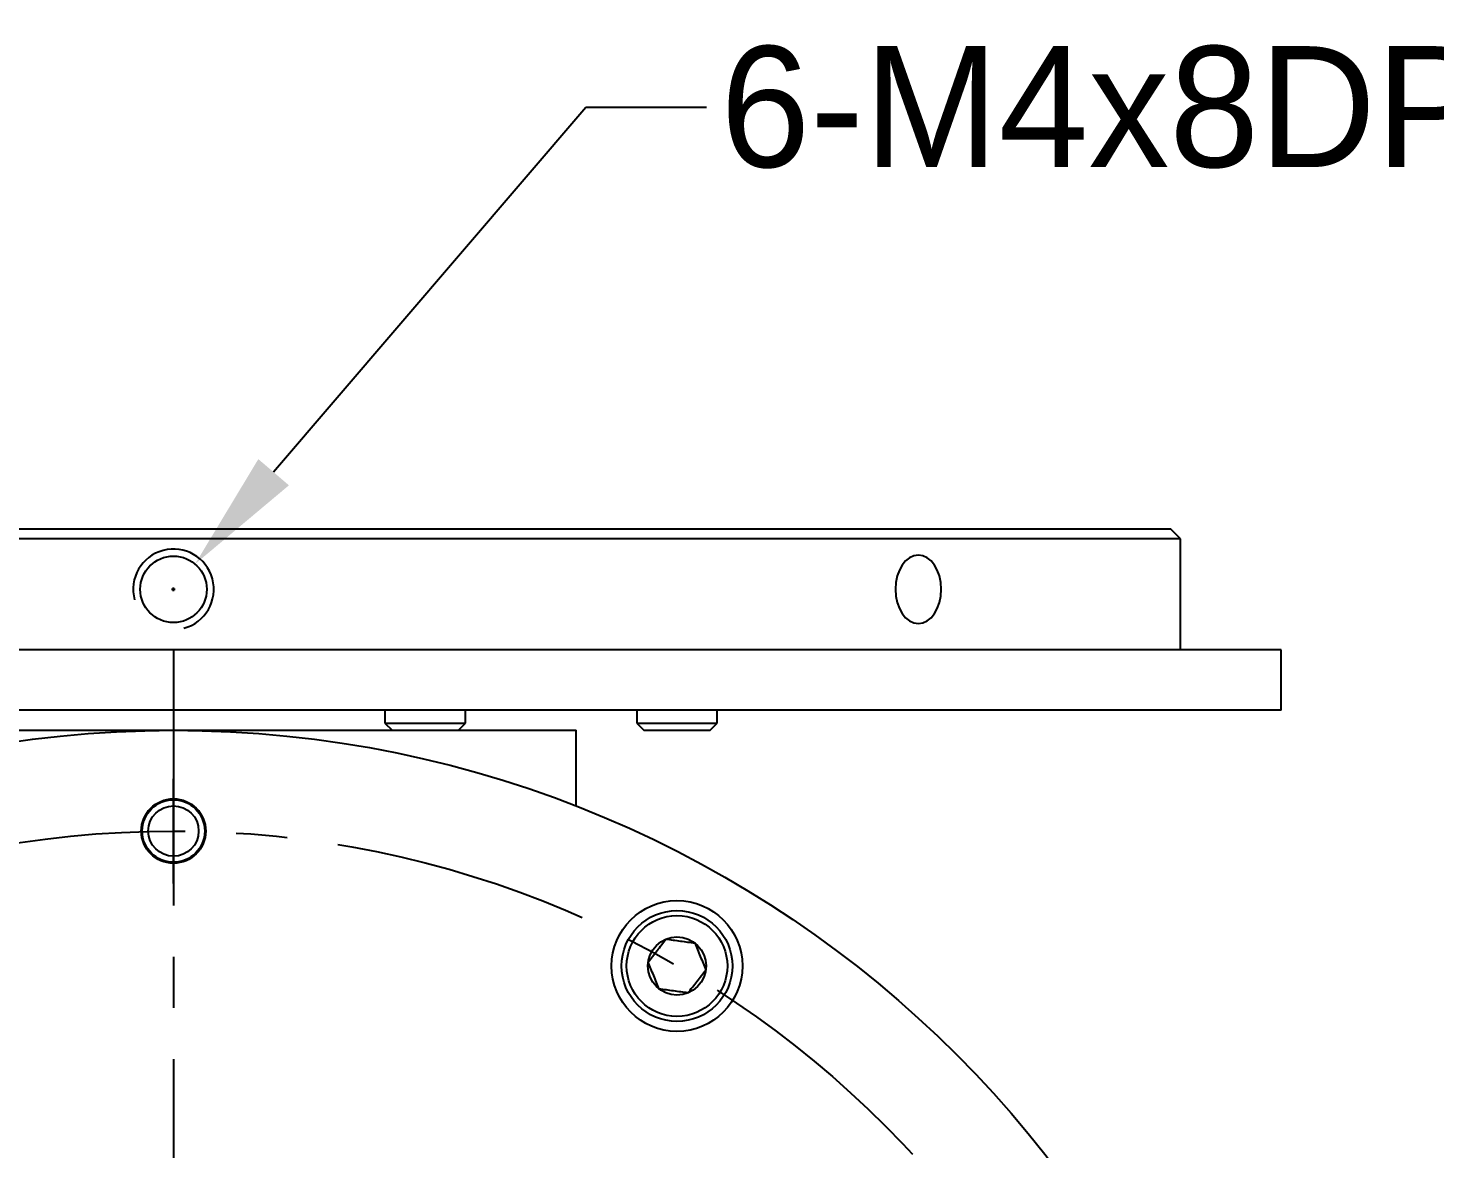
# Model space of a CAD drawing. Extents: x -151 to 841, y 0 to 594.
# Drawn here: x 673.8 to 743.6, y 331.2 to 386.9 of the extents above; entities that cross this region are included whole.
import ezdxf

# ---------------------------------------------------------------- set-up
doc = ezdxf.new("R2010")
doc.units = 0
doc.header["$PDSIZE"] = -1
doc.linetypes.add('CENTERX2', pattern=[20.32, 12.7, -2.54, 2.54, -2.54])
doc.layers.get('0').update_dxf_attribs({"linetype": 'CONTINUOUS'})
doc.layers.get('DEFPOINTS').update_dxf_attribs({"linetype": 'CONTINUOUS'})
doc.layers.add('$TD_AUDIT_GENERATED__25B7_', color=1, linetype='CENTERX2')
doc.layers.add('$TD_AUDIT_GENERATED__25BB_', color=3, linetype='CONTINUOUS')
doc.styles.add('$TD_AUDIT_GENERATED__25BE_', font='GOTHIC.TTF')
doc.dimstyles.new('$TD_AUDIT_GENERATED__25C1_', dxfattribs={"dimtxt": 4, "dimasz": 4, "dimexe": 0.5, "dimexo": 0.3, "dimgap": 0.396875, "dimtad": 0, "dimtih": 1, "dimtoh": 1, "dimdec": 1, "dimzin": 12, "dimtxsty": '$TD_AUDIT_GENERATED__25BE_', "dimcen": 0.09, "dimclrd": 3, "dimclre": 3, "dimclrt": 3, "dimazin": 3, "dimtm": 1e-09, "dimtfac": 1, "dimtdec": 1, "dimtofl": 0, "dimtmove": 0, "dimatfit": 3})

# ---------------------------------------------------------------- blocks, each defined once
blk = doc.blocks.new('*U130')
at = {"layer": '$TD_AUDIT_GENERATED__25B7_'}
blk.add_line((-1.3, -2.252), (1.3, 2.252), dxfattribs=at)
blk = doc.blocks.new('*U131')
at = {"color": 0, "linetype": 'BYBLOCK'}
blk.add_blockref('*U130', (201.744, 306.926), dxfattribs=at)
blk = doc.blocks.new('*D168')
at = {"layer": '$TD_AUDIT_GENERATED__25BB_', "color": 3}
for p, q in [((701.466, 382.921), (685.973, 364.813)), ((707.466, 382.921), (701.466, 382.921)), ((681, 358.91), (681, 359.09)), ((680.91, 359), (681.09, 359))]:
    blk.add_line(p, q, dxfattribs=at)
blk.add_solid([(685.213, 365.463), (686.733, 364.163), (682.073, 360.254)], dxfattribs=at)
at = {"layer": 'DEFPOINTS', "color": 0}
for p in [(682.073, 360.254), (679.927, 357.746)]:
    blk.add_point(p, dxfattribs=at)
at = {"layer": '$TD_AUDIT_GENERATED__25BB_', "color": 3, "insert": (727.101, 382.921), "char_height": 6, "attachment_point": 5, "style": '$TD_AUDIT_GENERATED__25BE_'}
blk.add_mtext('{\\fCentury Gothic|b0|i0|c0|p34;\\C3;6-M4x8DP}', dxfattribs=at)

msp = doc.modelspace()

# ---------------------------------------------------------------- linework, layer by layer
at = {"layer": '$TD_AUDIT_GENERATED__25B7_'}
msp.add_line((681, 356), (681, 238), dxfattribs=at)
msp.add_circle((681, 297), 50, dxfattribs=at)
at = {"color": 7, "linetype": 'CONTINUOUS'}
for p, q in [((631.5, 362), (730.5, 362)), ((731, 361.5), (730.5, 362)), ((731, 361.5), (631, 361.5)), ((731, 360.629), (731, 361.5)), ((731, 356), (731, 361.5)), ((736, 356), (626, 356)), ((736, 353), (736, 356)), ((736, 353), (626, 353)), ((691.5, 353), (691.5, 352.35)), ((695.5, 352.35), (695.5, 353)), ((704, 353), (704, 352.35)), ((708, 352.35), (708, 353)), ((691.5, 352.35), (691.85, 352)), ((691.5, 352.35), (695.5, 352.35)), ((695.15, 352), (695.5, 352.35)), ((704, 352.35), (704.35, 352)), ((704, 352.35), (708, 352.35)), ((707.65, 352), (708, 352.35)), ((661, 352), (701, 352)), ((701, 348.235), (701, 352)), ((704.35, 352), (707.65, 352))]:
    msp.add_line(p, q, dxfattribs=at)
msp.add_circle((681, 359), 1.65)
for centre, radius in [((681, 297), 55), ((681, 347), 1.6), ((681, 347), 1.55), ((681, 347), 1.25), ((706, 340.301), 3.25), ((706, 340.301), 2.75), ((706, 340.301), 2.5), ((706, 340.301), 1.443)]:
    msp.add_circle(centre, radius, dxfattribs=at)
msp.add_arc((681, 359), 2, 285, 195)
at = {"extrusion": (0, 0, -1)}
msp.add_ellipse((717.983, 359), major_axis=(0, 1.699), ratio=0.667151, dxfattribs=at)
at = {"color": 7, "linetype": 'CONTINUOUS'}
for points, knots in [([(704.57, 340.495), (704.713, 340.68), (704.862, 340.873), (705.086, 341.162), (705.161, 341.26), (705.309, 341.451), (705.381, 341.544), (705.452, 341.637)], [0, 0, 0, 0, 0.5, 0.5, 0.75, 0.75, 1, 1, 1, 1]), ([(705.452, 341.637), (705.686, 341.605), (705.923, 341.573), (706.409, 341.507), (706.649, 341.475), (706.883, 341.443)], [0, 0, 0, 0, 0.5, 0.5, 1, 1, 1, 1]), ([(706.883, 341.443), (706.972, 341.225), (707.063, 341.004), (707.249, 340.55), (707.341, 340.326), (707.43, 340.108)], [0, 0, 0, 0, 0.5, 0.5, 1, 1, 1, 1]), ([(705.117, 339.159), (705.028, 339.377), (704.937, 339.599), (704.751, 340.053), (704.659, 340.276), (704.57, 340.495)], [0, 0, 0, 0, 0.5, 0.5, 1, 1, 1, 1]), ([(706.548, 338.966), (706.691, 339.152), (706.84, 339.344), (707.064, 339.634), (707.139, 339.731), (707.287, 339.922), (707.359, 340.016), (707.43, 340.108)], [0, 0, 0, 0, 0.5, 0.5, 0.75, 0.75, 1, 1, 1, 1]), ([(706.548, 338.966), (706.314, 338.997), (706.077, 339.029), (705.591, 339.095), (705.351, 339.128), (705.117, 339.159)], [0, 0, 0, 0, 0.5, 0.5, 1, 1, 1, 1])]:
    msp.add_open_spline(points, degree=3, knots=knots, dxfattribs=at)

# ---------------------------------------------------------------- block references
at = {"rotation": 30}
msp.add_blockref('*U131', (659.748, -19.678), dxfattribs=at)

# ---------------------------------------------------------------- dimensions: what is measured, and where the dimension line sits
at = {"layer": '$TD_AUDIT_GENERATED__25BB_'}
dim = msp.add_diameter_dim_2p(p1=(679.927, 357.746), p2=(682.073, 360.254), text='{\\fCentury Gothic|b0|i0|c0|p34;\\C3;6-M4x8DP}', dimstyle='$TD_AUDIT_GENERATED__25C1_', override={"dimtxt": 6, "dimasz": 6}, dxfattribs=at)
dim.commit()
dim.dimension.update_dxf_attribs({"geometry": '*D168', "text_midpoint": (727.101, 382.921), "dimtype": 163})

doc.saveas('drawing.dxf')
